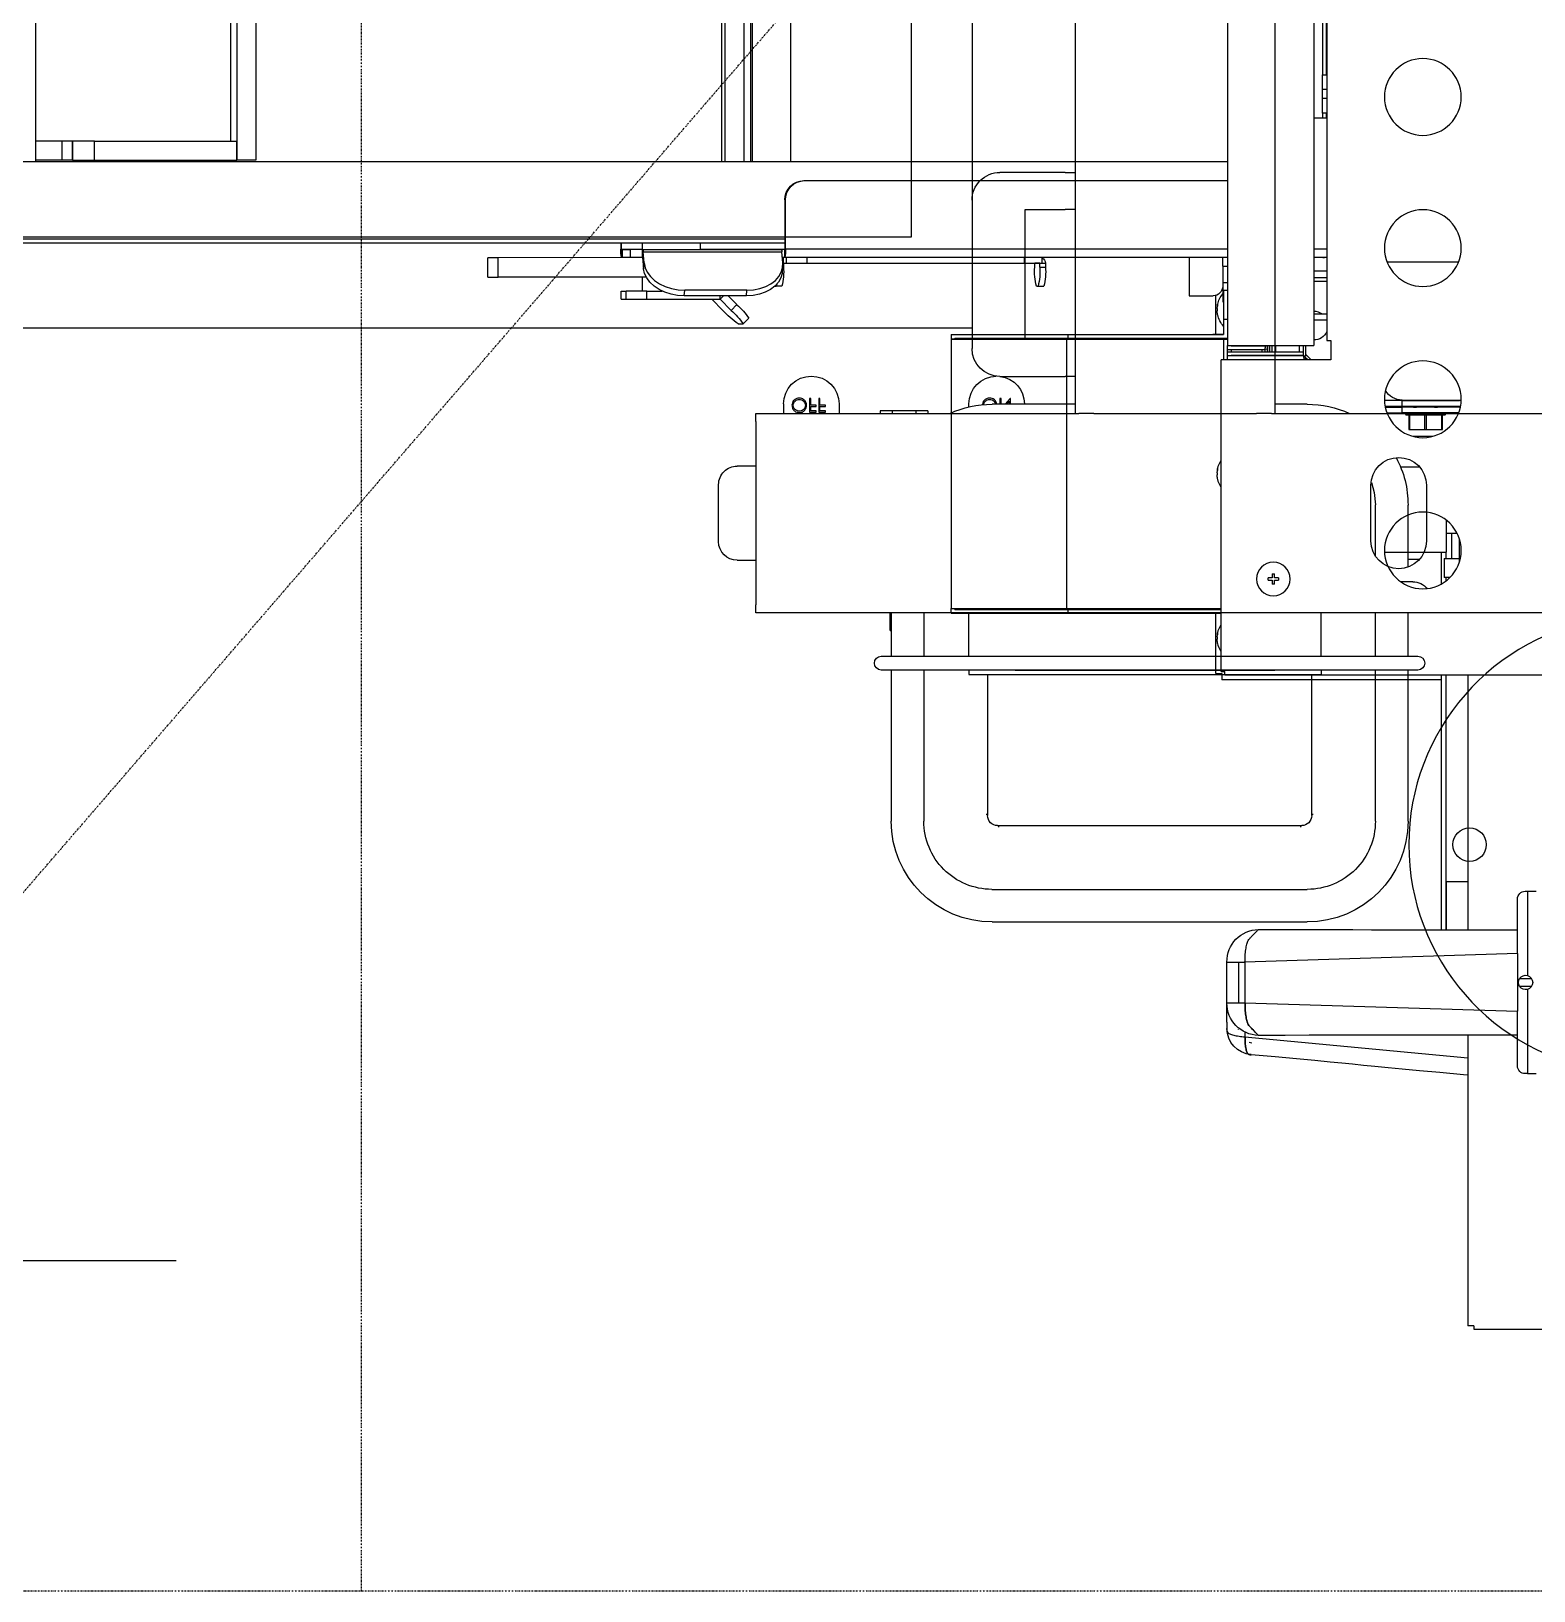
# Model space of a CAD drawing. Header units: inches. Extents: x 0 to 24647, y -6 to 17516.
# Drawn here: x 8171 to 8665, y 9798 to 10312 of the extents above; entities that cross this region are included whole.
import ezdxf

# ---------------------------------------------------------------- set-up
doc = ezdxf.new("R2010")
doc.units = ezdxf.units.IN
doc.header["$MEASUREMENT"] = 0
doc.linetypes.add('STRICHPUNKT', pattern=[1, 0.5, -0.25, 0, -0.25])
for name, color, linetype in [('200', 7, 'Continuous'), ('260G', 2, 'Continuous'), ('410AB', 90, 'Continuous'), ('610', 4, 'STRICHPUNKT'), ('BK BO', 41, 'Continuous')]:
    doc.layers.add(name, color=color, linetype=linetype)
doc.layers.add('500', color=4, linetype='Continuous', lineweight=13)

# ---------------------------------------------------------------- blocks, each defined once
blk = doc.blocks.new('D-FFV-810S')
at = {"layer": '200', "linetype": 'Continuous'}
for points in [[(-415, -745), (415, -745), (415, 0), (-415, 0)], [(-385, -705), (385, -705), (385, -20), (-385, -20)]]:
    blk.add_lwpolyline(points, close=True, dxfattribs=at)
blk = doc.blocks.new('A$C285064C4')
at = {"layer": '410AB'}
for p, q in [((75, 0, 10027229803.1), (75, 150, 10027229803.1)), ((0, 75, 10027229803.1), (150, 75, 10027229803.1))]:
    blk.add_line(p, q, dxfattribs=at)
blk.add_circle((75, 75, 10027229803.1), 15, dxfattribs=at)
blk = doc.blocks.new('A$C0A803AA6')
at = {"layer": '610'}
for p, q in [((0, 310), (0, 1320.8)), ((0, 0), (1527, 1320.8)), ((0, 0), (0, 310)), ((1527, 310), (0, 310))]:
    blk.add_line(p, q, dxfattribs=at)
at = {"rotation": 180}
blk.add_blockref('A$C285064C4', (183.6, 249.1, -10027229803.1), dxfattribs=at)
blk = doc.blocks.new('alihfpih')
at = {"layer": '200'}
blk.add_circle((-3823.54, -12201.56), 5.5, dxfattribs=at)
blk.add_arc((-3823.54, -12256.56), 75, 285.466, 254.534, dxfattribs=at)
blk = doc.blocks.new('D-Broiler-Duke-FBB')
at = {"layer": 'BK BO', "color": 250}
for p, q in [((80069.89, 12091.46), (80069.89, 11566.9)), ((79854.78, 11648.81), (79854.78, 12009.6)), ((79938.8, 11666.41), (79938.8, 11669.31)), ((79966.53, 11666.41), (79938.8, 11666.41)), ((79938.8, 11666.41), (79938.8, 11665.67)), ((79967.55, 11663.81), (79967.55, 11667.8)), ((79970.07, 11663.81), (79970.07, 11667.8)), ((79998.82, 11666.41), (79971.09, 11666.41)), ((79998.82, 11666.41), (79998.82, 11669.31)), ((79998.82, 11665.67), (79998.82, 11666.41)), ((79941.33, 11663.14), (79959.32, 11663.14)), ((79978.3, 11663.14), (79959.32, 11663.14)), ((79962.09, 11573.48), (79959.32, 11663.14)), ((79978.3, 11663.14), (79975.53, 11573.48)), ((79978.3, 11663.14), (79996.29, 11663.14)), ((79855.8, 11648.81), (79854.78, 11648.81)), ((79855.8, 11648.81), (79855.8, 11646.79)), ((79951.49, 11646.79), (79855.8, 11646.79)), ((79950.92, 11573.48), (79943.98, 11646.79)), ((80069.89, 11646.79), (79986.14, 11646.79)), ((80002, 11639.64), (80002, 11646.79)), ((80107.32, 11644.11), (80114.57, 11644.11)), ((80108.36, 11639.04), (80108.36, 11644.11)), ((80156.24, 11643.84), (80156.24, 11625.16)), ((80158.13, 11644.38), (80158.13, 11625.16)), ((80158.14, 11644.39), (80158.13, 11635.88)), ((80158.42, 11625.16), (80158.42, 11644.44)), ((80160.31, 11625.16), (80160.31, 11644.11)), ((80160.44, 11644.11), (80160.31, 11644.11)), ((80160.32, 11644.11), (80160.32, 11638.44)), ((80160.44, 11625.16), (80160.44, 11644.64)), ((80205.84, 11643.78), (80205.84, 11620.24)), ((80002, 11639.64), (79986.13, 11639.64)), ((80069.89, 11639.63), (79986.13, 11639.63)), ((80002, 11639.64), (80002.01, 11639.64)), ((80002.01, 11639.63), (80002.01, 11639.64)), ((80102.04, 11639.63), (80100.87, 11639.63)), ((80102.04, 11640.97), (80102.04, 11639.04)), ((80105.2, 11639.04), (80102.04, 11639.04)), ((80108.36, 11639.04), (80105.2, 11639.04)), ((80116.55, 11641.46), (80108.36, 11641.46)), ((80110.37, 11639.63), (80108.36, 11639.63)), ((80110.37, 11619.39), (80110.37, 11639.69)), ((80120.98, 11639.69), (80110.37, 11639.69)), ((80116.55, 11643.33), (80116.55, 11639.69)), ((80156.24, 11639.73), (80155.49, 11639.24)), ((80155.49, 11639.24), (80156.24, 11639.68)), ((80156.24, 11639.55), (80155.49, 11639.24)), ((80155.49, 11639.24), (80155.49, 11626.6)), ((80155.58, 11638.63), (80156.24, 11638.99)), ((80155.58, 11638.25), (80155.58, 11638.63)), ((80155.58, 11638.63), (80156.24, 11638.63)), ((80156.24, 11638.62), (80155.58, 11638.25)), ((79986.13, 11638.11), (80069.89, 11638.11)), ((80068.41, 11638.11), (80068.41, 11565.91)), ((80099.88, 11638.11), (80110.37, 11638.11)), ((80148.45, 11635.16), (80148.45, 11628.86)), ((80148.46, 11635.2), (80148.46, 11628.82)), ((80150.76, 11638.44), (80155.49, 11638.44)), ((80150.76, 11638.11), (80150.76, 11638.44)), ((80155.49, 11638.11), (80150.76, 11638.11)), ((80150.76, 11633.26), (80150.76, 11638.11)), ((80155.58, 11637.3), (80156.24, 11637.58)), ((80155.58, 11636.72), (80155.58, 11637.3)), ((80155.58, 11637.3), (80156.24, 11637.3)), ((80156.24, 11637), (80155.58, 11636.72)), ((80155.58, 11635.46), (80156.24, 11635.6)), ((80155.58, 11634.74), (80155.58, 11635.46)), ((80155.58, 11635.46), (80156.24, 11635.46)), ((80156.24, 11634.89), (80155.58, 11634.74)), ((80160.31, 11638.44), (80160.44, 11638.44)), ((80100.62, 11628.7), (80100.62, 11624.73)), ((80150.76, 11633.26), (80155.49, 11633.26)), ((80150.76, 11632.59), (80150.76, 11633.26)), ((80155.49, 11632.59), (80150.76, 11632.59)), ((80150.76, 11627.74), (80150.76, 11632.59)), ((80155.58, 11633.3), (80156.24, 11633.3)), ((80156.24, 11632.54), (80155.58, 11632.54)), ((80155.58, 11631.1), (80156.24, 11630.95)), ((80155.58, 11630.39), (80155.58, 11631.1)), ((80156.24, 11630.24), (80155.58, 11630.39)), ((80155.58, 11630.39), (80156.24, 11630.39)), ((80155.58, 11629.12), (80156.24, 11628.84)), ((80155.58, 11628.54), (80155.58, 11629.12)), ((80156.24, 11628.26), (80155.58, 11628.54)), ((80155.58, 11628.54), (80156.24, 11628.54)), ((80158.13, 11629.96), (80158.14, 11625.16)), ((80160.31, 11632.92), (80160.44, 11632.92)), ((80150.76, 11627.74), (80155.49, 11627.74)), ((80150.76, 11627.4), (80150.76, 11627.74)), ((80155.49, 11627.4), (80150.76, 11627.4)), ((80155.49, 11626.6), (80156.24, 11626.12)), ((80155.49, 11626.6), (80156.24, 11626.3)), ((80156.24, 11626.16), (80155.49, 11626.6)), ((80155.58, 11627.6), (80156.24, 11627.23)), ((80155.58, 11627.22), (80155.58, 11627.6)), ((80156.24, 11626.85), (80155.58, 11627.22)), ((80155.58, 11627.22), (80156.24, 11627.22)), ((80156.24, 11625.16), (80158.13, 11625.16)), ((80158.42, 11625.16), (80160.31, 11625.16)), ((80158.42, 11619.58), (80158.42, 11625.16)), ((80160.32, 11627.4), (80160.31, 11619.38)), ((80160.31, 11627.4), (80160.44, 11627.4)), ((80160.31, 11625.16), (80160.31, 11619.38)), ((80180.01, 11601.76), (80173.69, 11601.76)), ((80173.69, 11601.76), (80173.69, 11565.68)), ((80180.01, 11600.43), (80180.01, 11601.76)), ((80990.83, 11600.43), (80180.01, 11600.43)), ((80186.89, 11596.1), (80186.89, 11600.43)), ((80188.79, 11596.1), (80188.79, 11600.43)), ((80199.53, 11596.1), (80199.53, 11600.43)), ((80200.74, 11596.1), (80200.74, 11600.43)), ((80202.89, 11600.43), (80202.89, 11596.1)), ((80207.36, 11600.43), (80207.36, 11596.1)), ((80207.36, 11599.08), (80207.36, 11599.63)), ((80207.36, 11599.08), (80207.36, 11599.05)), ((80210.06, 11600.43), (80210.06, 11596.1)), ((80253.16, 11600.43), (80253.16, 11596.1)), ((80254.86, 11600.2), (80253.16, 11600.2)), ((80254.86, 11599), (80253.16, 11599)), ((80254.86, 11600.2), (80254.86, 11599)), ((80254.86, 11599), (80267.49, 11599)), ((80259.71, 11600.43), (80259.71, 11598.98)), ((80262.62, 11600.43), (80262.62, 11598.98)), ((80302.11, 11600.2), (80267.49, 11600.2)), ((80267.49, 11599), (80267.49, 11600.2)), ((80302.11, 11599), (80267.49, 11599)), ((80175.51, 11593.44), (80173.69, 11595.26)), ((80173.69, 11594.19), (80174.96, 11592.68)), ((80174.04, 11593.44), (80173.69, 11593.44)), ((80174.04, 11593.44), (80173.69, 11593.44)), ((80174.96, 11592.68), (80173.69, 11592.95)), ((80174.04, 11592.95), (80174.04, 11593.44)), ((80174.04, 11592.95), (80174.04, 11593.44)), ((80174.04, 11592.95), (80174.04, 11593.44)), ((80174.91, 11593.44), (80174.96, 11592.68)), ((80174.91, 11593.44), (80174.96, 11592.68)), ((80174.91, 11593.44), (80174.96, 11592.68)), ((80175.85, 11593.44), (80174.91, 11593.44)), ((80176.21, 11593.44), (80174.91, 11593.44)), ((80175.09, 11592.68), (80174.96, 11592.68)), ((80175.09, 11592.68), (80174.96, 11592.68)), ((80174.96, 11592.68), (80174.96, 11567.68)), ((80175.09, 11592.68), (80175.09, 11568.89)), ((80176.3, 11592.68), (80175.09, 11592.68)), ((80178.34, 11593.44), (80175.85, 11593.44)), ((80178.34, 11593.44), (80176.21, 11593.44)), ((80178.34, 11592.68), (80176.3, 11592.68)), ((80176.3, 11567.68), (80176.3, 11592.68)), ((80178.34, 11567.68), (80178.34, 11596.1)), ((80991.59, 11596.1), (80178.34, 11596.1)), ((80174.96, 11591.42), (80175.09, 11591.42)), ((80174.96, 11591.42), (80175.09, 11591.42)), ((80175.09, 11591.42), (80174.96, 11591.42)), ((80176.3, 11591.42), (80178.34, 11591.42)), ((80176.3, 11591.42), (80178.34, 11591.42)), ((80176.3, 11591.42), (80178.34, 11591.42)), ((80099.86, 11583.19), (80101.18, 11583.19)), ((80101.18, 11582.43), (80099.86, 11582.43)), ((80101.18, 11583.19), (80101.18, 11584.52)), ((80101.18, 11581.11), (80101.18, 11582.43)), ((80101.94, 11584.52), (80101.94, 11583.19)), ((80101.94, 11583.19), (80103.26, 11583.19)), ((80101.94, 11582.43), (80101.94, 11581.11)), ((80103.26, 11582.43), (80101.94, 11582.43)), ((80175.09, 11583.53), (80174.96, 11583.53)), ((80175.09, 11583.53), (80174.96, 11583.53)), ((80175.09, 11582.27), (80174.96, 11582.27)), ((80174.96, 11582.27), (80175.09, 11582.27)), ((80175.09, 11582.27), (80174.96, 11582.27)), ((80178.34, 11583.53), (80176.3, 11583.53)), ((80178.34, 11582.27), (80176.3, 11582.27)), ((80178.34, 11582.27), (80176.3, 11582.27)), ((80175.09, 11581.51), (80174.96, 11581.51)), ((80175.09, 11581.51), (80174.96, 11581.51)), ((80174.96, 11581.51), (80175.09, 11581.51)), ((80175.09, 11580.79), (80174.96, 11580.79)), ((80175.09, 11580.03), (80174.96, 11580.03)), ((80174.96, 11579.1), (80175.09, 11579.1)), ((80175.09, 11581.51), (80175.09, 11580.79)), ((80178.34, 11581.51), (80176.3, 11581.51)), ((80176.3, 11581.51), (80178.34, 11581.51)), ((80178.34, 11581.51), (80176.3, 11581.51)), ((80178.34, 11580.79), (80176.3, 11580.79)), ((80177.11, 11580.03), (80176.3, 11580.03)), ((80176.3, 11579.1), (80177.11, 11579.1)), ((80177.2, 11580.79), (80177.11, 11580.03)), ((80177.11, 11580.03), (80178.33, 11580.31)), ((80177.11, 11567.68), (80177.11, 11580.03)), ((80178.33, 11568.89), (80178.33, 11580.31)), ((80178.34, 11579.1), (80178.33, 11579.1)), ((80178.34, 11577.89), (80178.33, 11577.89)), ((79948.84, 11575.73), (79949.08, 11574.84)), ((79950.92, 11573.48), (79950.92, 11573.48)), ((79952.49, 11573.48), (79950.92, 11573.48)), ((79962.09, 11573.48), (79962.09, 11573.48)), ((79975.53, 11573.48), (79962.09, 11573.48)), ((79955.71, 11567.52), (79962.09, 11567.52)), ((79975.53, 11571.31), (79962.09, 11571.31)), ((79962.09, 11567.52), (79975.53, 11567.52)), ((80069.89, 11566.9), (80071.11, 11566.9)), ((80071.11, 11565.68), (80071.11, 11566.9)), ((80173.69, 11567.68), (80174.96, 11567.68)), ((80174.96, 11568.89), (80175.09, 11568.89)), ((80174.96, 11567.68), (80176.3, 11567.68)), ((80177.11, 11568.89), (80176.3, 11568.89)), ((80176.3, 11567.68), (80177.11, 11567.68)), ((80177.11, 11567.68), (80178.34, 11567.68)), ((80178.33, 11568.89), (80178.34, 11568.89)), ((80991.59, 11567.68), (80178.34, 11567.68)), ((80180.5, 11567.68), (80180.5, 11566.46)), ((80180.5, 11515.22), (80180.5, 11567.68)), ((80180.75, 11515.32), (80180.75, 11567.68)), ((80187.07, 11566.46), (80187.07, 11567.68)), ((80196.54, 11567.68), (80196.54, 11566.46)), ((80199.02, 11567.68), (80199.02, 11566.16)), ((80204.53, 11566.16), (80204.53, 11567.68)), ((80207.36, 11567.68), (80207.36, 11422.04)), ((80210.06, 11567.68), (80210.06, 11422.28)), ((80232.63, 11428.57), (80232.63, 11567.68)), ((80238.94, 11153.31), (80238.94, 11567.68)), ((80070.43, 11565.91), (80068.41, 11565.91)), ((80070.43, 11563.89), (80070.43, 11565.91)), ((80070.43, 11563.89), (80090.37, 11563.89)), ((80071.11, 11565.68), (80173.69, 11565.68)), ((80080.36, 11564.49), (80080.4, 11564.49)), ((80081.72, 11564.49), (80082.48, 11564.49)), ((80083.8, 11564.49), (80083.85, 11564.49)), ((80090.37, 11515.32), (80090.37, 11565.68)), ((80091.58, 11515.32), (80091.58, 11565.68)), ((80091.58, 11565.68), (80091.58, 11562.94)), ((80091.58, 11563.89), (80091.83, 11563.89)), ((80091.58, 11515.32), (80091.58, 11562.94)), ((80091.83, 11514.71), (80091.83, 11565.68)), ((80134.42, 11564.49), (80134.46, 11564.49)), ((80135.79, 11564.49), (80136.54, 11564.49)), ((80137.87, 11564.49), (80137.91, 11564.49)), ((80180.5, 11566.46), (80173.61, 11566.46)), ((80180.5, 11514.71), (80180.5, 11566.46)), ((80180.5, 11563.89), (80180.75, 11563.89)), ((80180.5, 11514.71), (80180.5, 11562.94)), ((80180.5, 11515.22), (80180.5, 11562.94)), ((80180.5, 11562.94), (80180.5, 11562.94)), ((80181.96, 11515.32), (80181.96, 11566.46)), ((80187.07, 11566.46), (80181.96, 11566.46)), ((80181.96, 11566.46), (80181.96, 11562.94)), ((80181.96, 11563.89), (80194.88, 11563.89)), ((80181.96, 11515.32), (80181.96, 11562.94)), ((80181.96, 11562.94), (80181.96, 11562.94)), ((80196.54, 11566.46), (80187.07, 11566.46)), ((80188.48, 11564.49), (80188.53, 11564.49)), ((80189.85, 11564.49), (80190.61, 11564.49)), ((80191.93, 11564.49), (80191.97, 11564.49)), ((80199.02, 11566.16), (80192.7, 11566.16)), ((80194.75, 11555.12), (80194.75, 11563)), ((80204.53, 11566.16), (80199.02, 11566.16)), ((80204.53, 11566.16), (80207.36, 11566.16)), ((80207.36, 11555.12), (80194.75, 11555.12)), ((80090.37, 11515.32), (80091.58, 11515.32)), ((80090.37, 11476.81), (80090.37, 11515.32)), ((80091.58, 11478.02), (80091.58, 11515.32)), ((80091.58, 11478.02), (80091.58, 11515.32)), ((80180.5, 11514.71), (80091.83, 11514.71)), ((80091.83, 11476.81), (80091.83, 11514.71)), ((80180.5, 11478.02), (80180.5, 11515.22)), ((80180.5, 11478.02), (80180.5, 11515.22)), ((80180.5, 11515.22), (80180.5, 11515.22)), ((80180.5, 11476.81), (80180.5, 11514.71)), ((80180.5, 11478.02), (80180.5, 11514.71)), ((80180.75, 11515.32), (80181.96, 11515.32)), ((80180.75, 11478.02), (80180.75, 11515.32)), ((80181.96, 11476.81), (80181.96, 11515.32)), ((80181.96, 11476.81), (80181.96, 11515.32)), ((80197.88, 11505.4), (80197.88, 11507.29)), ((80197.88, 11504.85), (80197.88, 11505.4)), ((80204.2, 11505.95), (80204.2, 11507.84)), ((80205.44, 11507.84), (80204.2, 11507.84)), ((80204.2, 11505.95), (80205.44, 11505.95)), ((80205.44, 11505.95), (80205.44, 11507.84)), ((80205.44, 11505.95), (80205.44, 11504.3)), ((80207.2, 11506.67), (80205.46, 11506.67)), ((80205.46, 11500.91), (80205.46, 11506.67)), ((80204.2, 11504.3), (80205.44, 11504.3)), ((80205.46, 11500.91), (80207.36, 11500.91)), ((80205.46, 11429.42), (80205.46, 11500.91)), ((80090.37, 11476.81), (80091.83, 11476.81)), ((80091.58, 11478.02), (80091.83, 11478.02)), ((80180.5, 11476.81), (80091.83, 11476.81)), ((80180.5, 11478.02), (80180.5, 11476.81)), ((80180.75, 11478.02), (80180.5, 11478.02)), ((80181.96, 11476.81), (80180.5, 11476.81)), ((80181.96, 11476.81), (80181.96, 11476.81)), ((80205.46, 11429.42), (80207.36, 11429.42)), ((80205.46, 11422.57), (80205.46, 11429.42)), ((80232.63, 11428.34), (80232.63, 11428.57)), ((80238.94, 11424), (80848.54, 11424)), ((80197.88, 11421.07), (80197.88, 11419.18)), ((80197.88, 11418.73), (80197.88, 11419.18)), ((80204.45, 11421.39), (80202.57, 11421.23)), ((80205.44, 11421.62), (80204.2, 11421.62)), ((80205.44, 11421.62), (80205.54, 11421.39)), ((80205.46, 11422.57), (80207.36, 11422.57)), ((80205.46, 11421.65), (80205.46, 11422.57)), ((80205.46, 11421.65), (80207.36, 11421.65)), ((80205.46, 11421.65), (80207.36, 11421.65)), ((80205.54, 11421.39), (80209.22, 11421.07)), ((80207.36, 11422.04), (80207.31, 11421.24)), ((80207.36, 11422.04), (80210.01, 11422.04)), ((80207.36, 11422.04), (80210.01, 11422.04)), ((80209.22, 11375.44), (80209.22, 11421.07)), ((80210.06, 11422.05), (80210.01, 11394.22)), ((80210.01, 11422.04), (80210.01, 11417.28)), ((80210.01, 11375.28), (80210.01, 11420.9)), ((80210.06, 11422.28), (80226.31, 11422.28)), ((80210.06, 11422.05), (80210.06, 11422.28)), ((80226.31, 11422.05), (80210.06, 11422.05)), ((80212.09, 11422.05), (80212.09, 11146.91)), ((80213.4, 11422.05), (80213.4, 11147.02)), ((80226.31, 11422.05), (80226.31, 11422.28)), ((80187.37, 11410.23), (80185.49, 11408.34)), ((80185.49, 11406.68), (80185.49, 11408.34)), ((80194.73, 11409.42), (80196.61, 11409.58)), ((80194.73, 11409.42), (80194.73, 11388.97)), ((80196.61, 11409.58), (80196.61, 11389.13)), ((80238.94, 11411.41), (80848.54, 11411.41)), ((80238.94, 11410.86), (80848.54, 11410.86)), ((80848.54, 11408.58), (80238.94, 11408.58)), ((80189.95, 11404.44), (80191.83, 11406.31)), ((80193.64, 11400.77), (80189.95, 11404.44)), ((80194.73, 11403.41), (80191.83, 11406.31)), ((80189.95, 11401.68), (80193.64, 11398.01)), ((80193.64, 11400.77), (80194.73, 11401.86)), ((80193.64, 11398.01), (80193.64, 11400.77)), ((80193.64, 11376.68), (80193.64, 11400.75)), ((80193.64, 11400.75), (80194.73, 11400.75)), ((80848.54, 11402.28), (80238.94, 11402.28)), ((80848.54, 11401.25), (80238.94, 11401.25)), ((80210.01, 11394.22), (80210.01, 11395.79)), ((80212.09, 11394.22), (80210.01, 11394.22)), ((80194.73, 11388.97), (80196.61, 11389.13)), ((80196.3, 11376.68), (80196.3, 11381.72)), ((80193.64, 11369.84), (80193.64, 11376.68)), ((80193.64, 11376.68), (80196.3, 11376.68)), ((80196.3, 11376.68), (80196.3, 11369.84)), ((80196.3, 11375.27), (80200.91, 11375.27)), ((80200.91, 11376.45), (80200.91, 11327.73)), ((80203.67, 11375.6), (80205.54, 11375.77)), ((80207.34, 11375.28), (80203.67, 11375.6)), ((80205.54, 11375.77), (80209.22, 11375.44)), ((80207.34, 11375.28), (80207.23, 11327.73)), ((80207.34, 11375.28), (80209.22, 11375.44)), ((80207.34, 11375.28), (80207.36, 11375.28)), ((80207.36, 11375.28), (80210.01, 11375.28)), ((80207.36, 11375.28), (80207.36, 11371.33)), ((80210.01, 11375.28), (80212.09, 11375.27)), ((80210.01, 11375.28), (80210.01, 11371.33)), ((80210.01, 11375.28), (80210.06, 11368.31)), ((80193.64, 11369.84), (80196.3, 11369.84)), ((80193.64, 11368.19), (80193.64, 11369.84)), ((80193.64, 11368.19), (80196.3, 11368.19)), ((80193.64, 11368.16), (80193.64, 11368.19)), ((80193.64, 11368.16), (80196.3, 11368.16)), ((80196.3, 11368.19), (80196.3, 11369.84)), ((80196.3, 11368.19), (80196.3, 11368.16)), ((80207.36, 11371.33), (80210.01, 11371.33)), ((80207.36, 11371.33), (80207.36, 11371.32)), ((80207.36, 11371.32), (80210.01, 11371.32)), ((80207.36, 11371.32), (80207.36, 11368.69)), ((80207.36, 11368.69), (80210.01, 11368.69)), ((80207.36, 11368.69), (80207.36, 11368.32)), ((80207.36, 11368.32), (80210.01, 11368.32)), ((80210.01, 11371.32), (80210.01, 11371.33)), ((80210.01, 11368.69), (80210.01, 11371.32)), ((80210.01, 11368.69), (80210.01, 11368.32)), ((80210.06, 11368.31), (80210.06, 11368.08)), ((80210.06, 11368.31), (80212.09, 11368.31)), ((80212.09, 11368.08), (80210.06, 11368.08)), ((80200.91, 11327.73), (80207.23, 11327.73)), ((80200.91, 11324.3), (80200.91, 11327.73)), ((80207.23, 11327.73), (80207.23, 11324.3)), ((80200.91, 11324.3), (80207.23, 11324.3)), ((80848.15, 11248.03), (80239.33, 11248.03)), ((80239.33, 11248.03), (80239.33, 11241.78)), ((80239.33, 11241.78), (80245.65, 11241.78)), ((80239.33, 11194.91), (80239.33, 11241.78)), ((80848.15, 11241.78), (80239.33, 11241.78)), ((80245.65, 11194.91), (80245.65, 11241.78)), ((80245.65, 11239.71), (80841.83, 11239.71)), ((80239.33, 11194.91), (80245.65, 11194.91)), ((80239.33, 11187.74), (80239.33, 11194.91)), ((80245.65, 11194.91), (80245.65, 11187.74)), ((80239.33, 11187.74), (80245.65, 11187.74)), ((80239.33, 11187.71), (80239.33, 11187.74)), ((80239.33, 11187.71), (80245.65, 11187.71)), ((80239.33, 11187.71), (80239.33, 11184.26)), ((80245.65, 11187.74), (80245.65, 11187.71)), ((80245.65, 11187.71), (80245.65, 11184.26)), ((80239.33, 11184.26), (80245.65, 11184.26)), ((80239.33, 11184.26), (80239.33, 11175.47)), ((80245.65, 11184.26), (80245.65, 11175.47)), ((80848.54, 11175.47), (80238.94, 11175.47))]:
    blk.add_line(p, q, dxfattribs=at)
at = {"layer": 'BK BO', "color": 250, "flags": 128}
for points in [[(79951.47, 11663.14), (79951.47, 11663.07), (79951.47, 11662.19), (79951.46, 11661.3), (79951.46, 11659.86), (79951.47, 11658.38), (79951.47, 11656.85), (79951.48, 11653.06), (79951.49, 11645.6), (79951.49, 11638.16), (79951.48, 11630.71), (79951.48, 11626.36), (79951.47, 11622.11), (79951.46, 11617.98), (79951.45, 11613.4), (79951.44, 11607.94), (79951.43, 11601.72), (79951.42, 11594.64), (79951.4, 11586.7), (79951.39, 11577.92)], [(79986.23, 11577.92), (79986.22, 11587.26), (79986.2, 11595.52), (79986.19, 11602.67), (79986.18, 11608.94), (79986.16, 11615.17), (79986.15, 11621.45), (79986.14, 11627.78), (79986.13, 11638.59), (79986.14, 11648.42), (79986.15, 11657.88), (79986.15, 11660.23), (79986.15, 11662.32), (79986.15, 11663.14)], [(79938.26, 11646.79), (79938.39, 11645.43), (79939.14, 11637.6), (79939.78, 11630.88), (79940.32, 11625.24), (79940.76, 11620.55), (79941.18, 11616.16), (79941.53, 11612.46), (79941.87, 11608.88), (79942.23, 11605.39), (79942.63, 11601.47), (79943.13, 11596.44), (79943.71, 11590.42), (79944.35, 11583.44), (79945.05, 11575.48)], [(80158.13, 11635.88), (80158.13, 11636), (80158.13, 11636.59), (80158.13, 11636.85), (80158.13, 11636.76), (80158.13, 11636.33), (80158.13, 11635.6), (80158.13, 11634.63), (80158.13, 11633.51), (80158.13, 11632.33), (80158.13, 11631.21), (80158.13, 11630.24), (80158.13, 11629.51), (80158.13, 11629.08), (80158.13, 11628.99), (80158.13, 11629.25), (80158.13, 11629.84), (80158.13, 11629.96)], [(80155.58, 11632.54), (80155.58, 11632.64), (80155.58, 11633.3)], [(80156.24, 11620.19), (80156.24, 11620.7), (80156.24, 11621.65), (80156.24, 11622.75), (80156.24, 11623.93), (80156.24, 11625.16)], [(80158.13, 11625.16), (80158.13, 11623.93), (80158.13, 11622.75), (80158.13, 11621.65), (80158.13, 11620.7), (80158.13, 11619.91), (80158.13, 11619.64)], [(80158.14, 11619.64), (80158.14, 11619.91), (80158.14, 11620.7), (80158.14, 11621.65), (80158.14, 11622.75), (80158.14, 11623.93), (80158.14, 11625.16)], [(80082.48, 11564.33), (80083.2, 11564.39), (80083.8, 11564.49)], [(80083.8, 11564.49), (80083.71, 11564.47), (80083.2, 11564.39)], [(80136.54, 11564.33), (80137.26, 11564.39), (80137.87, 11564.49)], [(80137.87, 11564.49), (80137.78, 11564.47), (80137.26, 11564.39)], [(80190.61, 11564.33), (80191.32, 11564.39), (80191.93, 11564.49)], [(80191.93, 11564.49), (80191.84, 11564.47), (80191.32, 11564.39)], [(80202.57, 11421.23), (80202.12, 11421.17), (80200.61, 11420.73), (80199.2, 11419.93), (80197.92, 11418.78), (80196.82, 11417.33), (80195.93, 11415.61), (80195.27, 11413.68), (80194.87, 11411.59), (80194.73, 11409.42)], [(80196.61, 11409.58), (80196.74, 11411.76), (80197.15, 11413.84), (80197.81, 11415.77), (80198.7, 11417.49), (80199.8, 11418.95), (80201.08, 11420.09), (80202.49, 11420.9), (80203.99, 11421.33), (80205.54, 11421.39)], [(80207.36, 11421.65), (80207.32, 11421.27), (80207.31, 11421.24)], [(80194.73, 11388.97), (80194.87, 11386.77), (80195.27, 11384.61), (80195.93, 11382.57), (80196.82, 11380.69), (80197.92, 11379.05), (80199.2, 11377.68), (80200.61, 11376.63), (80202.12, 11375.93), (80203.67, 11375.6)], [(80205.54, 11375.77), (80203.99, 11376.09), (80202.49, 11376.79), (80201.08, 11377.84), (80199.8, 11379.21), (80198.7, 11380.86), (80197.81, 11382.73), (80197.15, 11384.78), (80196.74, 11386.93), (80196.61, 11389.13)]]:
    blk.add_lwpolyline(points, dxfattribs=at)
at = {"layer": 'BK BO', "color": 250}
for centre, radius in [((80110.95, 11632.01), 12.63), ((80160.69, 11632.01), 12.63), ((80210.43, 11632.01), 12.63), ((80260.17, 11632.01), 12.63), ((80101.56, 11582.81), 5.5)]:
    blk.add_circle(centre, radius, dxfattribs=at)
for centre, radius, start, end in [((79941.33, 11665.67), 2.53, 180, 270), ((79968.81, 11665.8), 2.36, 165.0326, 14.9674), ((79968.81, 11665.8), 2.36, 14.9681, 165.0319), ((79996.29, 11665.67), 2.53, 270, 0), ((80094.31, 11628.7), 6.32, 0, 49.5975), ((80166.76, 11625.16), 6.32, 180, 239.6892), ((80184.95, 11596.1), 4.75, 114.5534, 180), ((80184.95, 11596.1), 4.75, 0, 36.0752), ((80184.95, 11596.1), 0.0253, 90, 180), ((80184.95, 11596.1), 0.0253, 0, 90), ((80101.56, 11582.81), 1.74, 167.4441, 192.5559), ((80101.56, 11582.81), 1.74, 77.4441, 102.5559), ((80101.56, 11582.81), 1.74, 347.4441, 12.5559), ((79962.02, 11578.15), 10.63, 181.2662, 270.38), ((79975.6, 11578.15), 10.63, 269.62, 358.7341), ((80101.56, 11582.81), 1.74, 257.4441, 282.5559), ((79953.74, 11576.23), 8.71, 184.7345, 269.7658), ((80082.02, 11572.2), 7.88, 235.7778, 257.8693), ((80082.03, 11572.28), 7.96, 258.1612, 267.7696), ((80082.19, 11572.2), 7.88, 282.1307, 304.2222), ((80136.08, 11572.2), 7.88, 235.7778, 257.8693), ((80136.1, 11572.28), 7.96, 258.1615, 267.7696), ((80136.25, 11572.2), 7.88, 282.1307, 304.2222), ((80190.14, 11572.2), 7.88, 226.6775, 257.8693), ((80190.16, 11572.28), 7.96, 258.1615, 267.7693), ((80190.31, 11572.2), 7.88, 282.1307, 310.0071), ((80197.91, 11563), 3.16, 90, 180), ((80202.63, 11489.3), 18.6, 85.1657, 104.7963), ((80202.63, 11487.42), 18.6, 85.1657, 104.7963), ((80205.44, 11505.92), 1.92, 23.1991, 90.0572), ((80205.44, 11505.92), 0.0252, 0.087, 90.1823), ((80202.63, 11522.83), 18.6, 255.2037, 274.8338), ((80205.44, 11504.27), 0.0252, 0.087, 90.1823), ((80226.32, 11428.58), 6.31, 269.891, 359.8907), ((80226.32, 11428.35), 6.31, 269.8915, 359.8903), ((80202.63, 11403.09), 18.6, 85.1657, 104.7963), ((80198.63, 11418.21), 1.22, 91.9844, 127.5144), ((80205.44, 11421.65), 0.0253, 269.9519, 359.7788), ((80209.39, 11414.35), 7.96, 85.1662, 104.7959), ((80209.32, 11419.57), 1.5, 62.4763, 93.7594), ((80210.05, 11421.9), 0.149, 85.1365, 104.7856), ((80174.45, 11391.18), 20.39, 40.5224, 57.2395), ((80174.63, 11391.27), 22.84, 41.1713, 56.1116), ((80211.43, 11425.36), 31.96, 215.7534, 227.7951), ((80193.62, 11400.75), 0.0251, 0, 45.165), ((80193.62, 11398), 0.025, 359.9462, 45.2935), ((80207.34, 11375.25), 0.0283, 62.6512, 93.5831), ((80209.32, 11373.95), 1.5, 62.4763, 93.7594), ((80209.39, 11376.01), 7.96, 255.2041, 274.8338), ((80210.05, 11368.46), 0.15, 255.2677, 274.7435)]:
    blk.add_arc(centre, radius, start, end, dxfattribs=at)
for points, knots in [([(79951.39, 11577.92), (79951.4, 11577.91), (79951.41, 11577.85), (79951.58, 11577.73), (79951.9, 11577.39), (79952.64, 11576.69), (79953.5, 11575.86), (79954.27, 11575.09), (79954.91, 11574.54), (79956.19, 11574.09), (79957.92, 11573.75), (79959.95, 11573.52), (79961.39, 11573.5), (79962.09, 11573.48)], [0, 0, 0, 0, 0.004187, 0.028963, 0.068334, 0.192446, 0.414074, 0.526008, 0.620559, 0.715729, 0.813212, 0.90914, 1, 1, 1, 1]), ([(79962.09, 11573.48), (79961.39, 11573.5), (79959.95, 11573.52), (79957.92, 11573.75), (79956.19, 11574.09), (79954.91, 11574.54), (79954.27, 11575.09), (79953.39, 11575.97), (79952.52, 11576.79), (79951.81, 11577.5), (79951.54, 11577.74), (79951.43, 11577.88), (79951.4, 11577.92)], [0, 0, 0, 0, 0.09086, 0.186791, 0.284273, 0.379447, 0.474004, 0.585936, 0.868016, 0.923424, 0.978395, 1, 1, 1, 1]), ([(79975.53, 11573.48), (79976.23, 11573.5), (79977.67, 11573.52), (79979.71, 11573.75), (79981.43, 11574.09), (79982.71, 11574.54), (79983.35, 11575.09), (79984.23, 11575.97), (79985.1, 11576.79), (79985.81, 11577.5), (79986.08, 11577.73), (79986.19, 11577.88), (79986.22, 11577.92)], [0, 0, 0, 0, 0.09086, 0.186792, 0.284277, 0.379449, 0.474001, 0.585938, 0.868017, 0.923425, 0.97812, 1, 1, 1, 1]), ([(79945.05, 11575.51), (79945.04, 11575.36), (79945.02, 11575.04), (79945.08, 11574.54), (79945.85, 11574.09), (79947.16, 11573.75), (79948.9, 11573.52), (79950.26, 11573.5), (79950.92, 11573.48)], [0, 0, 0, 0, 0.149742, 0.31935, 0.49007, 0.664935, 0.837014, 1, 1, 1, 1]), ([(79950.92, 11573.48), (79950.26, 11573.5), (79948.9, 11573.52), (79947.16, 11573.75), (79945.85, 11574.09), (79945.08, 11574.54), (79945.02, 11575.03), (79945.04, 11575.34), (79945.05, 11575.48)], [0, 0, 0, 0, 0.164429, 0.338026, 0.514437, 0.686666, 0.857784, 1, 1, 1, 1]), ([(79955.71, 11567.52), (79955.48, 11567.52), (79954.81, 11567.52), (79954.13, 11567.52), (79953.46, 11567.52), (79953.05, 11567.5), (79952.47, 11567.57), (79951.92, 11568.37), (79951.45, 11569.7), (79951.1, 11571.45), (79950.98, 11572.82), (79950.92, 11573.48)], [0, 0, 0, 0, 0.123868, 0.364317, 0.372507, 0.485757, 0.588337, 0.69159, 0.79735, 0.901425, 1, 1, 1, 1]), ([(79962.09, 11567.52), (79962.09, 11567.51), (79962.09, 11567.5), (79962.09, 11567.57), (79962.09, 11568.37), (79962.09, 11569.7), (79962.09, 11571.45), (79962.09, 11572.82), (79962.09, 11573.48)], [0, 0, 0, 0, 0.180479, 0.343956, 0.508503, 0.677048, 0.842907, 1, 1, 1, 1]), ([(79975.53, 11567.52), (79975.53, 11567.51), (79975.53, 11567.5), (79975.53, 11567.57), (79975.53, 11568.37), (79975.53, 11569.7), (79975.53, 11571.45), (79975.53, 11572.82), (79975.53, 11573.48)], [0, 0, 0, 0, 0.180479, 0.343956, 0.508503, 0.677048, 0.842907, 1, 1, 1, 1]), ([(79953.2, 11571.31), (79953.23, 11571.31), (79953.26, 11571.31), (79953.3, 11571.31), (79953.31, 11571.31)], [0, 0, 0, 0, 0.719968, 1, 1, 1, 1]), ([(79962.09, 11567.52), (79962.09, 11567.52), (79962.09, 11567.52), (79962.09, 11567.52), (79962.09, 11567.52), (79962.09, 11567.52)], [0, 0, 0, 0, 0.332523, 0.978012, 1, 1, 1, 1]), ([(79975.53, 11567.52), (79975.53, 11567.52), (79975.53, 11567.52), (79975.53, 11567.52), (79975.53, 11567.52), (79975.53, 11567.52), (79975.53, 11567.52)], [0, 0, 0, 0, 0.100267, 0.416345, 0.980773, 1, 1, 1, 1])]:
    blk.add_open_spline(points, degree=3, knots=knots, dxfattribs=at)
blk = doc.blocks.new('D-Untergestell-Broiler-Duke-FBB')
at = {"layer": '260G'}
for p, q in [((69794.63, 14577.73), (69794.63, 13875.68)), ((69860.2, 14045.43), (69860.2, 14577.73)), ((69775.78, 14093.6), (69775.78, 14071.5)), ((69780.34, 14071.5), (69780.34, 14093.6)), ((69812.17, 14094.09), (69812.17, 14090.34)), ((69836.57, 14096.42), (69818.27, 14096.42)), ((69842.67, 14087.85), (69842.67, 14094.09)), ((69726.07, 14090.34), (69775.78, 14090.34)), ((69780.34, 14090.34), (69794.63, 14090.34)), ((69809.65, 14090.34), (69830.06, 14090.34)), ((69726.03, 14079.6), (69775.78, 14079.6)), ((69780.34, 14079.6), (69794.63, 14079.6)), ((69813.28, 14079.6), (69830.1, 14079.6)), ((69818.27, 14078.12), (69836.57, 14078.12)), ((69775.78, 14071.5), (69775.78, 13939.11)), ((69780.34, 13939.11), (69780.34, 14071.5)), ((69774.26, 14046.48), (69774.26, 14061.73)), ((69775.72, 14061.73), (69774.26, 14061.73)), ((69775.72, 14061.73), (69775.72, 14046.48)), ((69775.72, 14061.73), (69775.78, 14061.73)), ((69780.34, 14061.73), (69794.63, 14061.73)), ((69692.88, 13953.46), (69692.88, 14057.16)), ((69703.62, 13953.42), (69703.62, 14057.19)), ((69728.26, 14058.64), (69774.26, 14058.64)), ((69863.24, 14057.16), (69863.24, 14046.48)), ((69724.58, 13955.65), (69724.58, 14054.97)), ((69774.26, 13961.08), (69774.26, 14046.48)), ((69775.72, 13961.08), (69775.72, 14046.48)), ((70746.23, 14046.48), (69860.2, 14046.48)), ((69860.2, 14045.43), (69860.2, 14040.48)), ((69860.2, 13986.91), (69860.2, 14040.48)), ((69860.2, 13986.91), (69860.2, 13981.96)), ((69860.2, 13875.68), (69860.2, 13981.96)), ((69860.2, 13980.91), (70746.23, 13980.91)), ((69863.24, 13980.91), (69863.24, 13953.46)), ((69872.4, 13980.91), (69872.4, 13977.46)), ((69884.6, 13977.46), (69884.6, 13980.91)), ((69927.3, 13980.91), (69927.3, 13977.46)), ((69939.5, 13977.46), (69939.5, 13980.91)), ((69872.4, 13956.02), (69872.4, 13977.46)), ((69884.6, 13977.46), (69884.6, 13964.4)), ((69927.3, 13964.4), (69927.3, 13977.46)), ((69939.5, 13977.46), (69939.5, 13956.02)), ((69884.6, 13964.4), (69927.3, 13964.4)), ((69774.26, 13945.83), (69774.26, 13961.08)), ((69775.72, 13961.08), (69775.72, 13945.83)), ((69863.24, 13959.52), (69865.16, 13959.52)), ((69865.16, 13959.43), (69863.24, 13957.82)), ((69864.19, 13959.11), (69863.24, 13959.11)), ((69863.24, 13958.32), (69864.19, 13959.11)), ((69865.16, 13959.52), (69865.16, 13959.43)), ((69863.24, 13956.41), (69865.16, 13956.41)), ((69865.16, 13956), (69863.24, 13956)), ((69865.16, 13956.41), (69865.16, 13956)), ((69774.26, 13951.97), (69728.26, 13951.97)), ((69775.72, 13945.83), (69774.26, 13945.83)), ((69775.78, 13945.83), (69775.72, 13945.83)), ((69780.34, 13945.83), (69794.63, 13945.83)), ((69862.35, 13945.82), (69863.33, 13945.82)), ((69930.35, 13946.87), (69881.55, 13946.87)), ((69775.78, 13939.11), (69775.78, 13917.01)), ((69780.34, 13917.01), (69780.34, 13939.11)), ((69775.78, 13931.01), (69726.03, 13931.01)), ((69794.63, 13931.01), (69780.34, 13931.01)), ((69861.04, 13932.29), (69860.2, 13932.29)), ((69861.04, 13928.38), (69860.2, 13928.38)), ((69861.04, 13932.29), (69861.04, 13928.38)), ((69861.04, 13928.38), (69861.04, 13920.56)), ((69775.78, 13920.27), (69726.07, 13920.27)), ((69794.63, 13920.27), (69780.34, 13920.27)), ((69788.75, 13919.89), (69788.75, 13920.27)), ((69788.75, 13919.89), (69794.63, 13919.89)), ((69861.04, 13920.56), (69860.2, 13920.56)), ((69861.04, 13920.56), (69861.04, 13916.65)), ((69861.04, 13916.65), (69860.2, 13916.65)), ((69863.33, 13903.12), (69860.2, 13903.12)), ((69860.59, 13898.64), (69861.05, 13898.64)), ((69860.59, 13896.41), (69860.59, 13898.64)), ((69861.05, 13898.64), (69861.05, 13896.82)), ((69861.05, 13896.82), (69862.46, 13896.82)), ((69862.46, 13898.64), (69862.93, 13898.64)), ((69862.46, 13896.82), (69862.46, 13898.64)), ((69862.93, 13898.64), (69862.93, 13896.82)), ((69862.93, 13896.82), (69865.16, 13896.82)), ((69865.16, 13896.82), (69865.16, 13896.41)), ((69865.16, 13896.41), (69860.59, 13896.41)), ((69860.59, 13895.59), (69861.05, 13895.59)), ((69860.59, 13893.36), (69860.59, 13895.59)), ((69865.16, 13893.36), (69860.59, 13893.36)), ((69861.05, 13895.59), (69861.05, 13893.77)), ((69861.05, 13893.77), (69862.46, 13893.77)), ((69862.46, 13895.59), (69862.93, 13895.59)), ((69862.46, 13893.77), (69862.46, 13895.59)), ((69862.93, 13895.59), (69862.93, 13893.77)), ((69862.93, 13893.77), (69865.16, 13893.77)), ((69865.16, 13893.77), (69865.16, 13893.36)), ((69863.33, 13884.82), (69860.2, 13884.82)), ((69794.63, 13875.68), (69797.24, 13875.68)), ((69857.59, 13875.68), (69797.24, 13875.68)), ((69811.92, 13869.57), (69811.92, 13875.68)), ((69842.91, 13875.68), (69842.91, 13869.57)), ((69857.59, 13875.68), (69860.2, 13875.68)), ((69818.02, 13863.47), (69836.81, 13863.47))]:
    blk.add_line(p, q, dxfattribs=at)
at = {"layer": '260G', "flags": 128}
for points in [[(69837.51, 14078.31), (69834.24, 14079.21), (69830.1, 14079.6)], [(69727.88, 14058.64), (69728.03, 14058.64), (69728.26, 14058.64)], [(69724.58, 14054.97), (69724.58, 14055.19), (69724.58, 14055.34)], [(69724.58, 13955.27), (69724.58, 13955.42), (69724.58, 13955.65)], [(69728.26, 13951.97), (69728.03, 13951.97), (69727.88, 13951.97)]]:
    blk.add_lwpolyline(points, dxfattribs=at)
at = {"layer": '260G'}
for centre, radius, start, end in [((69778.06, 14093.6), 2.28, 0, 180), ((69818.27, 14087.27), 9.15, 90, 270), ((69836.57, 14087.27), 9.15, 270, 90), ((69726.07, 14057.16), 33.18, 90, 180), ((69830.06, 14057.16), 33.18, 61.9195, 90), ((69726.02, 14057.2), 22.4, 89.9804, 180.0196), ((69830.06, 14057.16), 33.18, 0, 24.7065), ((69727.91, 14055.31), 3.33, 90.5771, 179.4229), ((69932.9, 14062.42), 204.68, 180.9161, 181.0574), ((69720.95, 13859.07), 195.93, 88.9403, 89.088), ((69863.33, 13954.97), 9.15, 7.3967, 90), ((69726.07, 13953.46), 33.18, 180, 270), ((69726.02, 13953.41), 22.4, 179.9804, 270.0196), ((69720.85, 14157.71), 202.1, 270.9148, 271.0579), ((69727.91, 13955.3), 3.33, 180.5775, 269.4224), ((69830.06, 13953.46), 33.18, 335.2935, 0), ((69863.33, 13954.97), 9.15, 270, 359.2333), ((69881.55, 13956.02), 9.15, 180, 270), ((69930.35, 13956.02), 9.15, 270, 0), ((69933.45, 13948.18), 205.23, 178.9429, 179.0839), ((69778.06, 13917.01), 2.28, 180, 0), ((69863.33, 13893.97), 9.15, 270, 90), ((69818.02, 13869.57), 6.1, 180, 270), ((69836.81, 13869.57), 6.1, 270, 0)]:
    blk.add_arc(centre, radius, start, end, dxfattribs=at)
for points, knots in [([(69863.24, 13954.98), (69863.47, 13954.95), (69864.05, 13954.88), (69864.72, 13954.29), (69865.21, 13953.5), (69865.25, 13952.94), (69865.28, 13952.66)], [0, 0, 0, 0, 0.19887, 0.509934, 0.754887, 1, 1, 1, 1]), ([(69864.81, 13952.65), (69864.78, 13952.94), (69864.71, 13953.52), (69864.21, 13954.18), (69863.67, 13954.54), (69863.34, 13954.58), (69863.24, 13954.59)], [0, 0, 0, 0, 0.318725, 0.637127, 0.888008, 1, 1, 1, 1]), ([(69865.28, 13952.66), (69865.24, 13952.31), (69865.16, 13951.6), (69864.51, 13950.81), (69863.73, 13950.33), (69863.17, 13950.28), (69862.89, 13950.25)], [0, 0, 0, 0, 0.27967, 0.559373, 0.779634, 1, 1, 1, 1]), ([(69862.89, 13950.66), (69863.18, 13950.7), (69863.76, 13950.77), (69864.38, 13951.32), (69864.75, 13951.97), (69864.79, 13952.42), (69864.81, 13952.65)], [0, 0, 0, 0, 0.279416, 0.559077, 0.779479, 1, 1, 1, 1]), ([(69860.47, 13889.99), (69860.51, 13890.34), (69860.58, 13891.06), (69861.23, 13891.86), (69862.03, 13892.35), (69862.59, 13892.4), (69862.87, 13892.42)], [0, 0, 0, 0, 0.279755, 0.559354, 0.779582, 1, 1, 1, 1]), ([(69862.87, 13892.01), (69862.58, 13891.97), (69862, 13891.9), (69861.37, 13891.35), (69861, 13890.69), (69860.96, 13890.23), (69860.94, 13890.01)], [0, 0, 0, 0, 0.279466, 0.558866, 0.779511, 1, 1, 1, 1]), ([(69862.87, 13892.42), (69863.23, 13892.38), (69863.94, 13892.3), (69864.72, 13891.65), (69865.21, 13890.86), (69865.25, 13890.3), (69865.28, 13890.02)], [0, 0, 0, 0, 0.279632, 0.559337, 0.779596, 1, 1, 1, 1]), ([(69864.81, 13890.01), (69864.78, 13890.3), (69864.71, 13890.88), (69864.21, 13891.55), (69863.56, 13891.95), (69863.1, 13891.99), (69862.87, 13892.01)], [0, 0, 0, 0, 0.279833, 0.559384, 0.779652, 1, 1, 1, 1]), ([(69862.89, 13887.61), (69862.54, 13887.65), (69861.83, 13887.74), (69861.03, 13888.36), (69860.55, 13889.15), (69860.5, 13889.71), (69860.47, 13889.99)], [0, 0, 0, 0, 0.279739, 0.559329, 0.779683, 1, 1, 1, 1]), ([(69860.94, 13890.01), (69860.97, 13889.72), (69861.05, 13889.14), (69861.56, 13888.48), (69862.21, 13888.08), (69862.66, 13888.04), (69862.89, 13888.02)], [0, 0, 0, 0, 0.279627, 0.559358, 0.779634, 1, 1, 1, 1]), ([(69865.28, 13890.02), (69865.24, 13889.67), (69865.16, 13888.96), (69864.51, 13888.17), (69863.73, 13887.68), (69863.17, 13887.63), (69862.89, 13887.61)], [0, 0, 0, 0, 0.27967, 0.559373, 0.779634, 1, 1, 1, 1]), ([(69862.89, 13888.02), (69863.18, 13888.06), (69863.76, 13888.13), (69864.38, 13888.68), (69864.75, 13889.33), (69864.79, 13889.78), (69864.81, 13890.01)], [0, 0, 0, 0, 0.279416, 0.559077, 0.779478, 1, 1, 1, 1])]:
    blk.add_open_spline(points, degree=3, knots=knots, dxfattribs=at)
blk = doc.blocks.new('A$C48A1077E')
at = {"layer": '500'}
for name, p in [('D-Untergestell-Broiler-Duke-FBB', (-69556.11, -13504)), ('D-Broiler-Duke-FBB', (-79851.94, -11040.8))]:
    blk.add_blockref(name, p, dxfattribs=at)
blk = doc.blocks.new('A$C6C05235F')
blk.add_blockref('A$C0A803AA6', (0, 290.31))
at = {"linetype": 'Continuous'}
blk.add_blockref('D-FFV-810S', (830.42, 801.28), dxfattribs=at)
at = {"layer": '500', "xscale": -1, "rotation": 180}
blk.add_blockref('alihfpih', (4069.05, -11236.56), dxfattribs=at)
at = {"layer": '500'}
blk.add_blockref('A$C48A1077E', (83.3, 358.41), dxfattribs=at)

msp = doc.modelspace()

# ---------------------------------------------------------------- block references
at = {"layer": '500', "xscale": -1, "rotation": 270}
msp.add_blockref('A$C6C05235F', (7679.09, 9798.44), dxfattribs=at)

doc.saveas('drawing.dxf')
